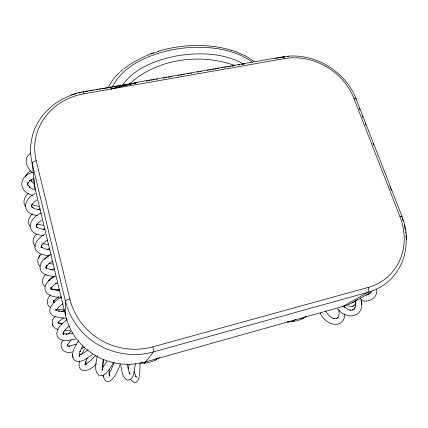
<?xml version="1.0" encoding="UTF-8"?>
<svg xmlns="http://www.w3.org/2000/svg" width="428" height="428" viewBox="0 0 428 428"><rect width="100%" height="100%" fill="white"/><g stroke="black" fill="none" stroke-linecap="round" stroke-linejoin="round"><path stroke-width="0.64" d="M58.326 329.33C51.847 328.667 50.071 320.299 55.137 316.57L59.888 317.699L66.297 318.229M139.849 363.928C140.266 369 140.154 390.015 130.545 379.593M109.113 369.38L109.408 375.522L109.258 374.537L109.868 376.249L109.204 375.292L109.611 375.736M102.8 368.01L103.48 359.295M58.342 321.867L58.01 322.985L59.578 320.92L63.537 317.833M344.931 313.745C344.042 330.769 324.585 324.782 320.251 313.012M67.463 346.022L67.597 344.7L67.389 345.728L68.095 343.989L70.973 339.998M361.467 304.329L361.312 299.937M135.516 363.682C133.9 369.054 135.205 379.294 127.801 380.225C121.616 377.961 121.985 369.535 120.514 364.185M92.469 354.566C87.51 357.936 80.245 364.442 74.162 359.959C70.085 353.683 75.189 346.236 78.501 340.758M129.122 364.458L128.379 368.636M103.234 359.477L102.303 367.984L102.276 367.058L102.955 370.509L101.891 369.268L102.388 369.482M79.603 360.895C76.023 375.067 90.939 371.429 96.193 363.693M97.295 355.705C96.509 361.837 92.951 371.638 99.66 375.559C106.84 376.442 110.039 367.566 113.468 362.757M46.336 266.633L46.005 267.971L46.058 266.922L46.283 268.089L45.855 267.109L46.689 268.137L45.935 267.521L49.113 269.116L53.73 270.057M41.131 254.189C37.675 257.041 36.086 263.097 40.023 266.227M25.327 177.149C26.001 174.496 28.034 172.249 30.49 171.088M56.164 310.316L56.491 309.369L55.945 310.337L58.599 307.063L63.055 303.805M370.648 291.901L369.594 293.961L370.108 293.266L368.23 294.705L368.941 294.416L366.197 295.095M87.226 357.813L85.637 362.388L85.857 361.649L85.439 365.031L85.209 363.961L85.498 365.036L84.835 364.164M119.792 364.87C118.363 371.584 107.171 392.182 103.03 375.099M114.169 362.725L110.922 370.183L108.824 373.949M81.716 354.721L84.434 348.943M48.61 281.014L49.199 279.746L48.712 280.575L49.819 279.163L53.463 276.21M108.091 88.045C110.756 82.101 114.822 76.869 119.535 72.412M112.575 86.354C123.023 66.57 145.071 56.635 165.764 51.248A137.688 124.933 26.7 0 1 191.578 47.428C212.566 46.55 235.084 49.562 252.461 62.247M82.754 346.129L79.881 351.704L80.186 351.04L79.448 353.357L79.266 356.545L79.159 355.368L79.645 356.364L79.057 355.363M47.117 265.269L45.812 267.543L47.117 265.269L46.641 266.088L48.161 264.333L52.467 261.005M39.927 255.463L38.231 258.271M63.06 340.26C57.341 347.37 64.954 354.994 72.535 351.827M106.925 361.467L102.469 367.77M355.16 307.448L354.052 309.203L355.224 306.924L355.764 301.67M122.21 85.365C134.772 67.768 156.557 59.802 177.031 55.854C199.288 52.152 223.635 52.826 243.751 64.082M141.62 362.677L140.716 363.88L140.395 362.677M145.771 361.483L144.45 363.169A3.975 3.911 -81.1 0 1 141.829 362.505M33.705 178.46A61.472 56.373 7.2 0 0 35.133 188.925L65.559 315.607A64.072 63.023 4.8 0 0 145.654 361.879L153.492 351.907L367.92 292.297A65.313 57.502 45.5 0 0 405.953 235.042M156.83 358.568L155.546 360.05A35.219 35.166 39.8 0 1 144.45 363.174A4.002 0.439 85 0 1 144.166 362.8M159.425 357.439L158.039 359.006L157.713 357.813M32.491 213.829C29.136 216.814 26.825 222.196 29.89 226.182M95.744 355.449L90.549 360.633L85.52 364.346L86.429 363.971L85.514 364.303M67.726 334.423L70.946 331.272M129.433 83.995C156.996 58.62 200.325 52.922 234.967 65.564M44.517 259.454L49.199 255.521M354.491 308.508L352.667 310.049L353.448 309.669L351.233 310.241L349.911 310.15L350.612 310.22L347.664 309.225L343.197 306.197M28.537 193.167C24.583 196.233 22.192 202.289 25.52 206.644M36.642 233.993C33.042 236.962 31.319 243.302 35.471 246.544M50.846 294.988C46.866 297.931 45.539 304.763 50.472 307.475M46.171 274.209C42.516 277.028 40.655 283.336 44.897 286.482M120.412 71.615L123.071 69.309M69.427 325.858L65.564 329.416L63.349 332.765L63.686 331.77L63.237 334.391L63.093 333.284L63.606 334.332L62.986 333.385L63.927 334.049L63.044 333.524L66.736 334.134L65.923 334.113L72.787 333.166M123.986 68.582L130.652 63.852L140.133 58.583M30.34 153.7C22.572 158.226 26.857 168.776 32.865 172.81M36.701 199.93L32.635 203.664L31.8 204.878L32.266 204.124L31.495 206.323L31.956 207.222L31.522 205.36L31.495 206.323L33.143 207.971L32.453 207.484L35.139 208.843L40.328 210.009M41.484 220.185L38.702 222.464L36.658 224.919L37.129 224.144L36.284 226.225L36.594 227.07L36.155 226.15L37.637 227.733L36.926 227.204L39.633 228.557L45.122 229.734M88.152 349.879L83.974 352.779L79.806 354.86L80.732 354.577L79.078 355.015M56.544 282.972L53.382 285.465L51.344 287.825L51.847 286.942L51.028 288.975L51.087 287.9L51.13 288.74L50.702 287.718L51.676 289.141L50.921 288.488L53.195 289.676L59.76 290.853M67.239 319.497C61.98 323.242 54.099 329.972 57.689 337.136C61.846 342.437 69.957 340.196 75.553 339.024M58.545 296.781L54.431 300.108L53.34 302.072L53.414 301.039L53.634 302.575L53.243 301.569L53.725 302.254M44.817 234.293C40.093 237.246 34.518 241.531 34.845 247.726C36.476 253.9 43.843 255.259 49.3 255.794M47.642 239.969L43.993 242.655L41.393 245.661L41.88 244.843L41.099 247.63L41.142 246.592L41.591 247.742L41.163 246.796L42.11 247.759L41.382 247.186L45.063 248.898L50.103 249.797M35.176 193.472C22.588 199.609 21.539 213.695 37.199 215.61M54.993 276.408C38.408 284.995 43.624 298.188 61.172 297.091M289.852 321.278L287.948 322.482L287.579 321.364M61.472 311.814L64.189 310.198M295.673 319.395L292.051 321.647A3.772 3.472 56 0 1 289.916 321.187M305.71 316.576L301.943 318.865A33.71 31.003 50.7 0 1 292.051 321.653A3.75 1.172 83.1 0 1 291.233 321.257M303.404 318.138L306.111 316.49M61.841 297.08C54.784 299.777 42.752 311.985 55.105 316.581M51.526 254.232C35.294 261.503 36 276.793 55.34 276.269M57.02 290.473L59.208 289.205M47.032 249.69L49.338 248.384M145.654 361.879L342.662 306.534L367.92 292.297A4.189 1.824 72.4 0 0 368.107 287.434A61.552 54.126 45.4 0 0 399.913 216.472L353.86 98.263A57.775 49.37 32.2 0 0 284.449 58.62M41.345 212.935C26.959 219.19 25.653 234.704 43.677 235.614M371.857 291.826L352.11 302.821M52.596 269.549L54.693 268.393M38.012 209.838L40.039 208.725M43.287 229.135L44.86 228.285M81.769 348.499L84.37 347.226M33.748 178.487L29.489 180.98L30.03 180.488L27.777 183.345L28.007 182.489L27.654 183.997L27.874 185.394L27.643 184.505L29.666 187.304L29.141 186.79L32.769 189.096L35.133 189.968M140.716 58.31L144.798 56.459M145.386 56.202L148.955 54.768M148.805 54.393L153.433 52.708M76.478 344.123L68.785 346.209L69.668 346.15L67.068 345.744M33.042 172.249C18.281 175.999 17.837 191.674 32.822 195.462M70.85 94.979L77.163 92.983L83.069 91.694L135.788 82.93M155.653 52.43L158.954 51.424M158.119 51.21C181.911 44.309 207.794 43.185 231.676 50.274M368.107 287.434L152.807 346.857A4.558 0.653 75.8 0 1 153.492 351.907A70.224 68.55 11.6 0 1 65.425 301.034M135.804 82.973L110.809 89.061L136.655 82.337L282.673 56.844C312.916 51.654 344.995 70.267 356.075 98.777L402.042 216.466C404.883 223.876 406.482 231.746 406.6 239.685M84.883 91.833L88.066 91.276M89.976 90.939L93.165 90.383M96.979 89.714L98.237 89.495M99.499 89.275L100.762 89.056M102.025 88.837L135.692 82.952M136.334 82.839L137.618 82.615M145.98 81.154L147.264 80.929M148.553 80.705L149.827 80.48M151.1 80.255L152.373 80.036M153.647 79.811L154.92 79.592M156.193 79.367L157.467 79.143M163.18 78.147L164.443 77.928M165.7 77.703L166.963 77.484M168.225 77.265L169.488 77.045M170.745 76.821L172.008 76.601M177.845 75.585L179.161 75.355M180.477 75.125L181.793 74.895M183.109 74.665L184.42 74.435M187.699 73.862L188.999 73.632M190.305 73.407L191.605 73.177M197.469 72.155L198.769 71.925M200.058 71.701L201.353 71.476M207.157 70.459L208.447 70.235M209.736 70.01L211.025 69.785M212.304 69.561L213.583 69.336M214.861 69.111L216.14 68.892M217.419 68.667L218.697 68.443M221.891 67.886L223.17 67.661M224.438 67.442L225.7 67.217M226.968 66.998L228.236 66.773M229.499 66.554L230.767 66.335M232.035 66.11L233.297 65.891M238.332 65.013L239.589 64.794M241.467 64.462L244.607 63.916M275.124 58.583L282.207 57.341A3.809 1.498 81.7 0 1 284.443 58.604L84.022 93.764A63.248 57.127 8.9 0 0 36.236 160.746A4.333 1.653 -12.1 0 0 32.127 163.25L35.133 188.925M69.914 330.389L64.842 330.346M64.414 309.936L56.02 309.3M58.791 289.751L51.034 289.002M52.665 269.838L50.499 269.699M53.12 264.049L48.856 263.584M64.81 311.878L58.631 311.049L59.406 311.22L55.79 309.653L56.56 310.343L56.015 309.706L56.437 310.749L56.202 310.065M55.175 283.62L57.063 283.785M48.642 244.602L42.586 243.655M43.506 225.396L36.915 224.021M38.83 206.473L32.694 204.942M58.326 322.653L58.599 323.429L58.213 322.396L58.802 323.097L58.058 322.391L60.209 323.525L59.38 323.306L62.258 323.932M361.13 300.445C368.487 303.104 378.373 297.781 376.645 289.189M347.627 305.827L350.559 306.389L353.207 306.159L352.49 306.336L355.486 304.618L354.892 305.218L355.855 303.409L355.673 304.164L355.235 301.146M59.38 323.306L61.712 323.91L61.017 323.729M236.293 51.842L245.517 55.95M231.596 50.253L236.336 51.852M135.767 376.335L135.323 376.148L136.436 377.223L133.959 371.547M53.725 302.189L54.682 302.692M245.463 55.918L253.932 61.284M34.165 184.013L31.244 180.696L31.586 181.365L31.009 179.739M337.548 308.759C348.135 322.198 366.796 315.666 360.515 297.931M130.155 374.436L129.203 372.884L129.657 373.842L128.277 369.423L127.223 364.1M325.462 310.862C327.527 314.195 330.191 317.683 334.145 318.774L333.412 318.609L337.071 318.389L336.253 318.662L338.088 317.335L337.58 317.918L338.313 316.79L339.104 314.013L339.04 309.77M359.21 108.145L359.895 109.91M362.195 115.795L362.885 117.572M365.202 123.499L365.897 125.281M372.922 143.273L373.633 145.092M389.748 186.378L391.336 190.444M52.885 325.869L52.088 323.691M36.214 160.746L69.882 298.974A66.206 64.591 12 0 0 152.801 346.835M32.127 163.25L65.414 301.039L65.559 315.607M344.256 305.934L344.599 307.673M361.505 302.264L361.023 299.675M103.132 375.805L103.282 376.795M72.605 354.454L72.846 357.519M357.631 299.493A59.952 53.671 46.6 0 1 342.662 306.534M65.414 301.039A4.59 0.909 -14.7 0 1 69.882 298.974M283.459 57.154A61.322 52.473 32.2 0 1 284.716 56.978M287.252 56.705A61.322 52.473 32.2 0 1 288.531 56.608M32.154 163.245A67.105 60.674 8.8 0 1 76.452 93.63M78.608 93.074A67.105 60.674 8.8 0 1 81.331 92.48M82.973 92.164A4.114 0.53 78.6 0 1 84.022 93.764M399.929 216.466A4.066 0.701 -19.7 0 1 401.651 216.868M402.138 218.205A65.313 57.502 45.5 0 1 403.058 220.88M404.225 224.951A65.313 57.502 45.5 0 1 405.289 229.98M405.578 231.821A65.313 57.502 45.5 0 1 405.76 233.201M353.86 98.263A3.863 1.284 -22.2 0 1 355.898 99.226M150.758 54.094A129.705 117.309 25.5 0 1 155.102 52.601M301.05 318.694A3.756 1.316 63.6 0 0 301.943 318.865A3.761 3.445 55.7 0 0 303.42 317.394M157.279 358.445A3.954 3.889 89.2 0 1 155.546 360.05A3.954 0.621 66.4 0 1 155.032 359.745M36.321 225.24L36.31 226.219L36.321 225.24M54.105 300.279L53.607 301.168L54.105 300.279"/></g></svg>
